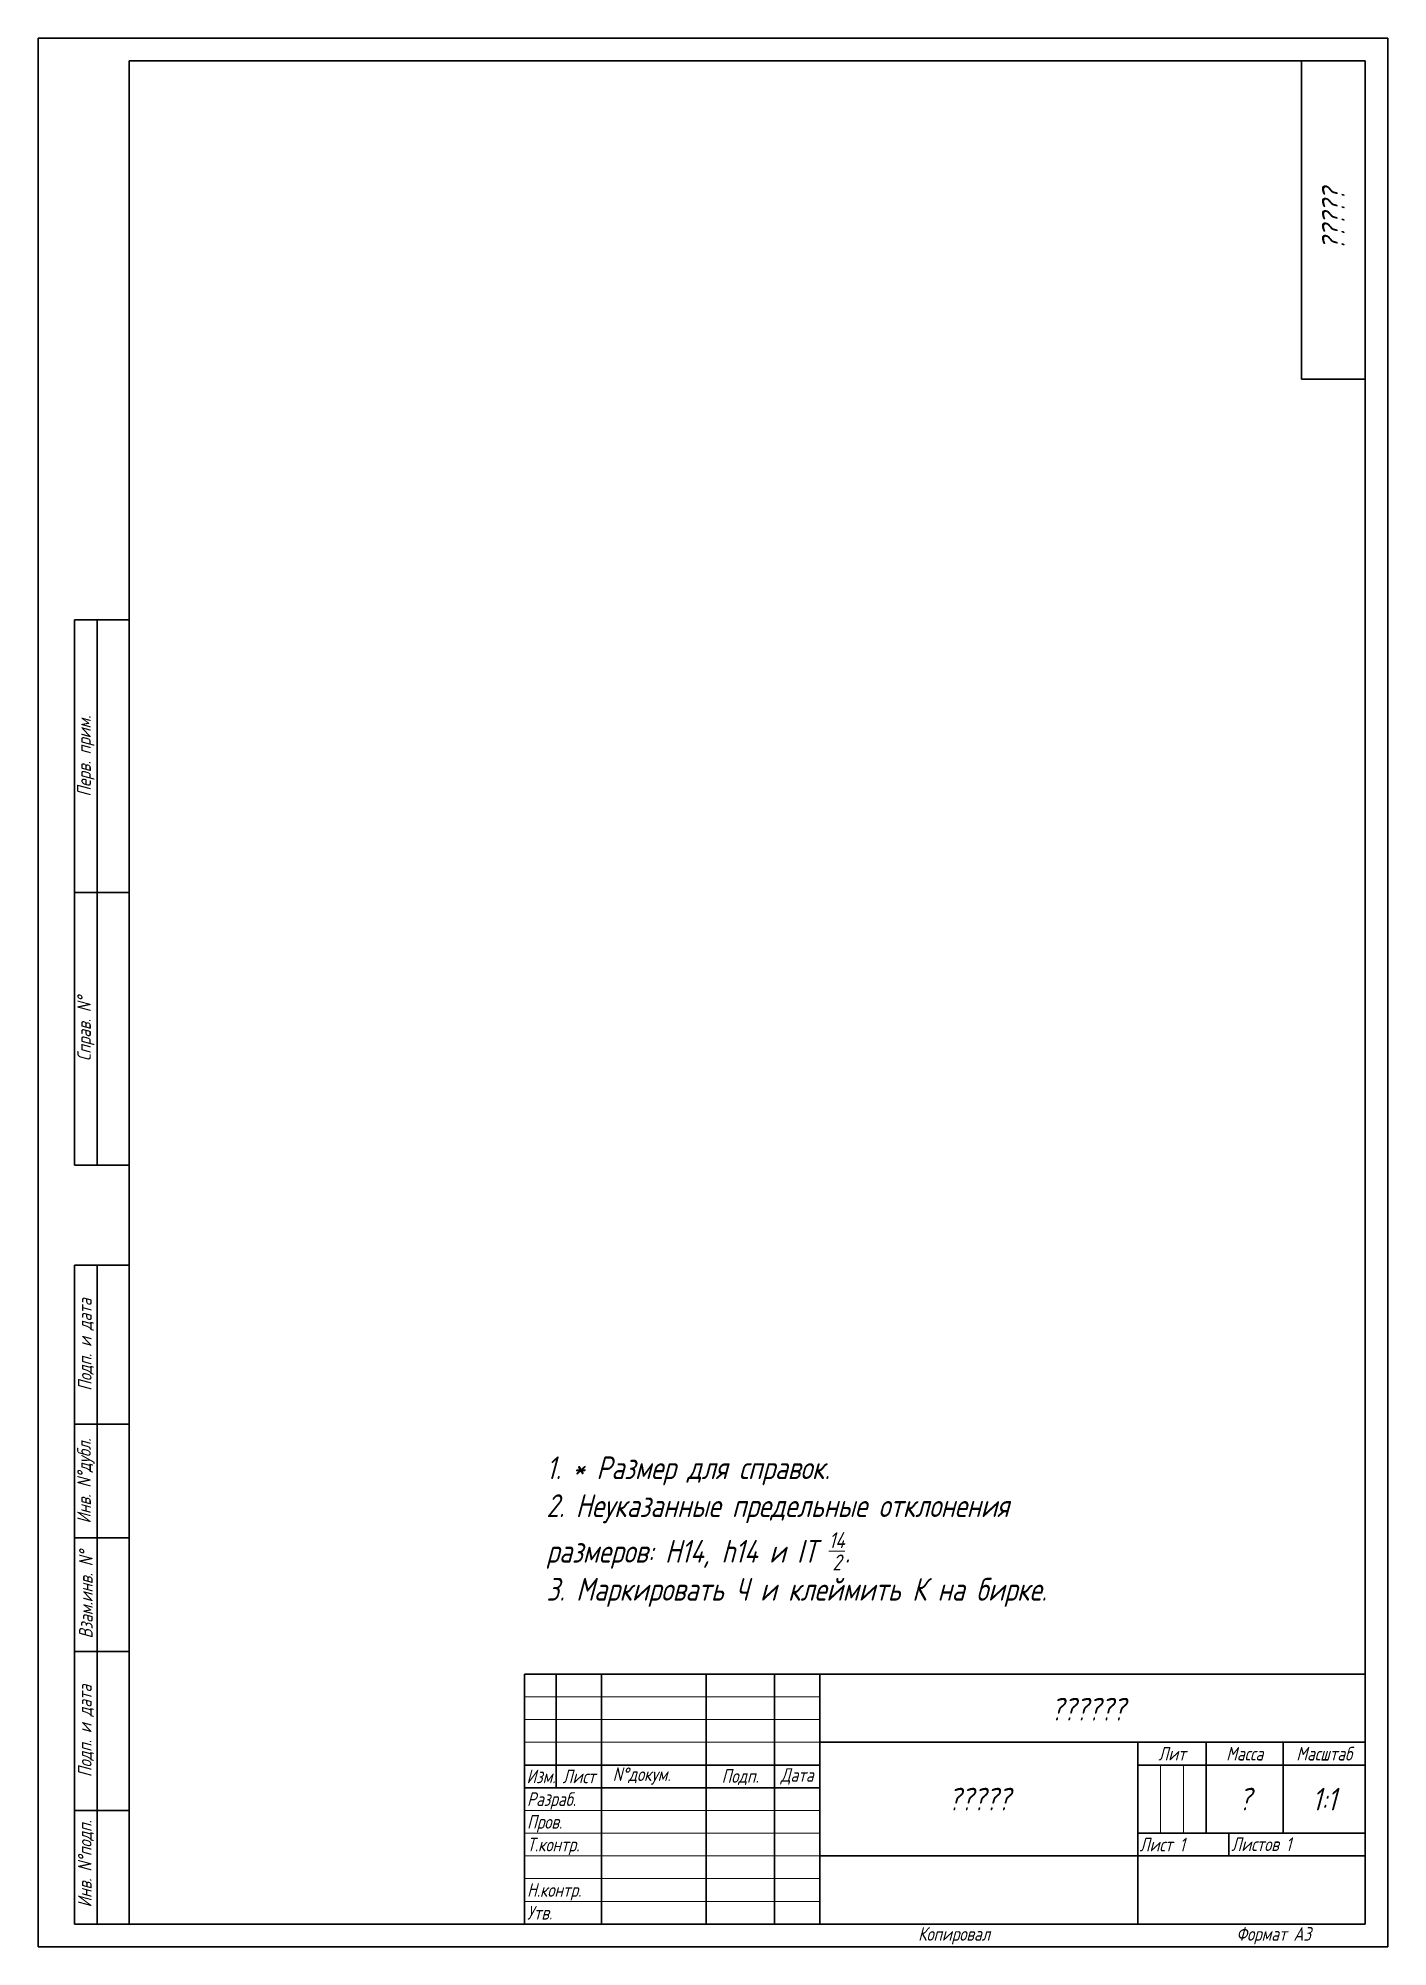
# Paper-space layout 'А3верт' of a CAD drawing. Extents: x 0 to 297, y 0 to 420.
import ezdxf

# ---------------------------------------------------------------- set-up
doc = ezdxf.new("R2010")
doc.units = 0
doc.header["$LTSCALE"] = 0.3
for name, color, linetype, lineweight in [('Format', 7, 'CONTINUOUS', 30), ('Text', 242, 'CONTINUOUS', 15), ('Tonk', 8, 'CONTINUOUS', 15)]:
    doc.layers.add(name, color=color, linetype=linetype, lineweight=lineweight)
doc.styles.get("Standard").update_dxf_attribs({"font": 'isocpeur.ttf', "width": 0.8, "oblique": 15})

psp = doc.layouts.new('А3верт')

# ---------------------------------------------------------------- linework, layer by layer
at = {"layer": 'Format'}
for p, q in [((297, 420), (0, 420)), ((0, 420), (0, 0)), ((297, 0), (297, 420)), ((20, 415), (292, 415)), ((20, 415), (20, 5)), ((278, 415), (278, 345)), ((292, 415), (292, 5)), ((278, 345), (292, 345)), ((8, 292), (8, 172)), ((13, 292), (8, 292)), ((13, 172), (13, 292)), ((13, 292), (20, 292)), ((20, 292), (20, 292)), ((20, 232), (8, 232)), ((8, 172), (13, 172)), ((20, 172), (13, 172)), ((8, 5), (8, 150)), ((8, 150), (13, 150)), ((13, 150), (13, 5)), ((13, 150), (20, 150)), ((8, 115), (20, 115)), ((8, 90), (20, 90)), ((8, 65), (20, 65)), ((107, 5), (107, 60)), ((107, 60), (292, 60)), ((114, 60), (114, 35)), ((124, 60), (124, 5)), ((147, 60), (147, 5)), ((162, 60), (162, 5)), ((172, 60), (172, 5)), ((172, 45), (292, 45)), ((242, 45), (242, 5)), ((257, 45), (257, 25)), ((274, 45), (274, 25)), ((107, 40), (172, 40)), ((242, 40), (292, 40)), ((107, 35), (172, 35)), ((8, 30), (20, 30)), ((242, 25), (292, 25)), ((262, 25), (262, 20)), ((172, 20), (292, 20)), ((13, 5), (8, 5)), ((13, 5), (20, 5)), ((20, 5), (292, 5)), ((0, 0), (297, 0))]:
    psp.add_line(p, q, dxfattribs=at)
at = {"layer": 'Tonk'}
for p, q in [((107, 55), (172, 55)), ((107, 50), (172, 50)), ((107, 45), (172, 45)), ((247, 25), (247, 40)), ((252, 25), (252, 40)), ((107, 30), (172, 30)), ((107, 25), (172, 25)), ((107, 20), (172, 20)), ((107, 15), (172, 15)), ((107, 10), (172, 10))]:
    psp.add_line(p, q, dxfattribs=at)

# ---------------------------------------------------------------- texts
at = {"layer": 'Text', "attachment_point": 5, "rotation": 90}
for s, insert, char_height, width in [('?????', (285, 380), 5, 70), ('Перв. прим.', (10.5, 262), 3, 60), ('{\\fISOCPEUR|b0|i0|c204|p34;Справ}. N°', (10.5, 202), 3, 60), ('Подп. и дата', (10.5, 132.5), 3, 35), ('{\\fISOCPEUR|b0|i0|c204|p34;Инв}. N°{\\fISOCPEUR|b0|i0|c204|p34;дубл}.', (10.5, 102.5), 3, 25), ('{\\fISOCPEUR|b0|i0|c204|p34;Взам}.{\\fISOCPEUR|b0|i0|c204|p34;инв}. N°', (10.5, 77.5), 3, 27.3602), ('Подп. и дата', (10.5, 47.5), 3, 35), ('{\\fISOCPEUR|b0|i0|c204|p34;Инв}. N°{\\fISOCPEUR|b0|i0|c204|p34;подп}.', (10.5, 18.25), 3, 26.6565)]:
    psp.add_mtext(s, dxfattribs=dict(at, insert=insert, char_height=char_height, width=width))
at = {"layer": 'Text'}
for s, insert, char_height, width, attachment_point in [('\\A1;1. * {\\fISOCPEUR|b0|i0|c204|p34;Размер} {\\fISOCPEUR|b0|i0|c204|p34;для} {\\fISOCPEUR|b0|i0|c204|p34;справок}.\\P2. {\\fISOCPEUR|b0|i0|c204|p34;Неуказанные} {\\fISOCPEUR|b0|i0|c204|p34;предельные} {\\fISOCPEUR|b0|i0|c204|p34;отклонения} \\P{\\fISOCPEUR|b0|i0|c204|p34;размеров}: H14, h14 {\\fISOCPEUR|b0|i0|c204|p34;и} IT {\\H0.7x;\\S14/2;}.\\P3. {\\fISOCPEUR|b0|i0|c204|p34;Маркировать} {\\fISOCPEUR|b0|i0|c204|p34;Ч} {\\fISOCPEUR|b0|i0|c204|p34;и} {\\fISOCPEUR|b0|i0|c204|p34;клеймить} {\\fISOCPEUR|b0|i0|c204|p34;К} {\\fISOCPEUR|b0|i0|c204|p34;на} {\\fISOCPEUR|b0|i0|c204|p34;бирке}.', (111.83, 107.91), 5, 180.461, 1), ('??????', (230.93, 52.29), 5, 120, 5), ('Лит', (249.5, 42.5), 3, 15, 5), ('Масса', (265.5, 42.5), 3, 17, 5), ('Масштаб', (283, 42.5), 3, 18, 5), ('Изм.', (110.65, 37.5), 3, 7, 5), ('Лист', (119, 37.5), 3, 10, 5), ('N°{\\fISOCPEUR|b0|i0|c204|p34;докум}.', (126.43, 39.48), 3, 22.4183, 1), ('Подп.', (154.47, 37.35), 3, 15, 5), ('{\\fISOCPEUR|b0|i0|c204|p34;Дата}', (167, 37.5), 3, 10, 5), ('Разраб.', (107.58, 34), 3, 17, 1), ('?????', (207, 32.5), 5, 70, 5), ('?', (265.5, 32.5), 5, 17, 5), ('1:1', (283, 32.5), 5, 18, 5), ('Пров.', (107.58, 29), 3, 17, 1), ('{\\fISOCPEUR|b0|i0|c204|p34;Т}.{\\fISOCPEUR|b0|i0|c204|p34;контр}.', (107.58, 24), 3, 17, 1), ('{\\fISOCPEUR|b0|i0|c204|p34;Лист} 1', (242.38, 22.5), 3, 20, 4), ('{\\fISOCPEUR|b0|i0|c204|p34;Листов} 1', (262.58, 24.08), 3, 30, 1), ('{\\fISOCPEUR|b0|i0|c204|p34;Н}.{\\fISOCPEUR|b0|i0|c204|p34;контр}.', (107.58, 14), 3, 19.4235, 1), ('Утв.', (107.58, 9), 3, 17, 1), ('Копировал', (193.64, 4.34), 3, 70.0934, 1), ('{\\fISOCPEUR|b0|i0|c204|p34;Формат А3}', (263.64, 4.34), 3, 50.1158, 1)]:
    psp.add_mtext(s, dxfattribs=dict(at, insert=insert, char_height=char_height, width=width, attachment_point=attachment_point))

doc.saveas('drawing.dxf')
